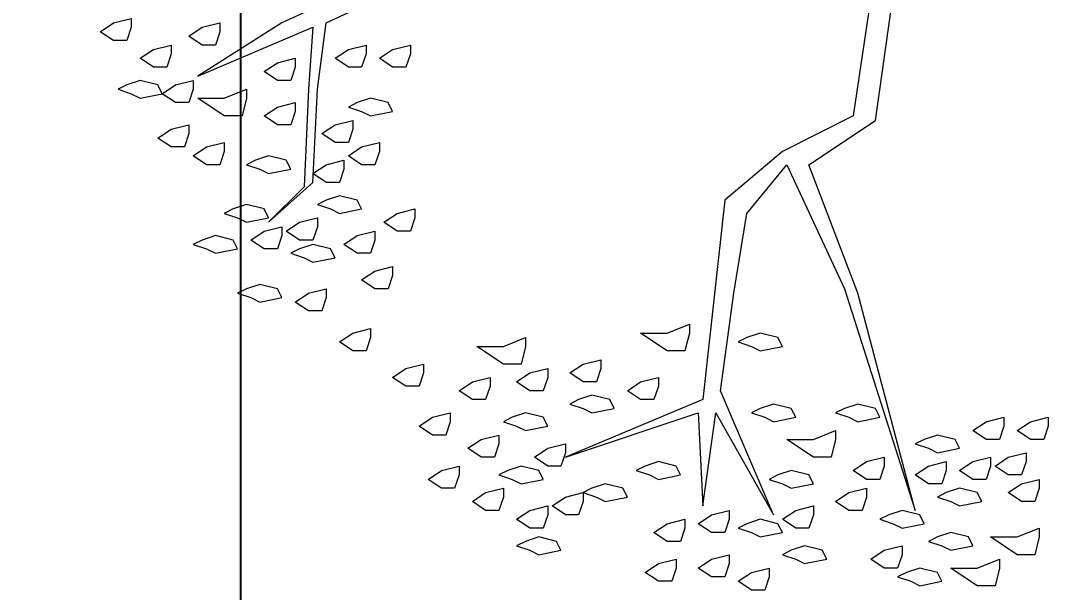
# Model space of a CAD drawing. Header units: millimetres. Extents: x 1389 to 2186, y 2011 to 2343.
# Drawn here: x 1389.6586 to 1389.9348, y 2333.8 to 2333.9532 of the extents above; entities that cross this region are included whole.
import ezdxf

# ---------------------------------------------------------------- set-up
doc = ezdxf.new("R2010")
doc.units = ezdxf.units.MM
doc.layers.add('cotas', color=4, linetype='Continuous')
doc.layers.add('moveis', color=240, linetype='Continuous')
doc.layers.add('Vegetação', color=84, linetype='Continuous', lineweight=15)
doc.styles.get("Standard").update_dxf_attribs({"font": 'arial.ttf'})
doc.dimstyles.new('ISO-25', dxfattribs={"dimscale": 0.2, "dimtxt": 0.6, "dimasz": 0.3, "dimexe": 0.2, "dimexo": 0.3, "dimgap": 0.4, "dimtad": 1, "dimtoh": 1, "dimtxsty": 'Standard', "dimcen": -0.3, "dimadec": 0, "dimazin": 0, "dimtfac": 1, "dimtmove": 1, "dimatfit": 3, "dimfxl": 1, "dimarcsym": 0})

# ---------------------------------------------------------------- blocks, each defined once
blk = doc.blocks.new('vegetal')
at = {"layer": 'Vegetação'}
for p, q in [((2182.88588, 2005.25739), (2182.87994, 2005.217)), ((2182.88588, 2005.21582), (2182.89182, 2005.25739)), ((2182.73858, 2005.24195), (2182.7564, 2005.25026)), ((2182.74215, 2005.24908), (2182.72671, 2005.24195)), ((2182.678, 2005.23957), (2182.68157, 2005.24195)), ((2182.68157, 2005.24195), (2182.68632, 2005.24314)), ((2182.68632, 2005.24314), (2182.68632, 2005.24076)), ((2182.72671, 2005.24195), (2182.70414, 2005.22769)), ((2182.70532, 2005.24076), (2182.71008, 2005.24195)), ((2182.71008, 2005.24195), (2182.71008, 2005.23957)), ((2182.73621, 2005.22413), (2182.73858, 2005.24195)), ((2182.68157, 2005.2372), (2182.678, 2005.23957)), ((2182.68632, 2005.24076), (2182.68513, 2005.2372)), ((2182.70176, 2005.23839), (2182.70532, 2005.24076)), ((2182.70414, 2005.22769), (2182.73502, 2005.24076)), ((2182.71008, 2005.23957), (2182.70889, 2005.23601)), ((2182.73502, 2005.24076), (2182.73383, 2005.22413)), ((2182.68513, 2005.2372), (2182.68157, 2005.2372)), ((2182.69226, 2005.23482), (2182.69701, 2005.23601)), ((2182.69701, 2005.23601), (2182.69701, 2005.23363)), ((2182.70532, 2005.23601), (2182.70176, 2005.23839)), ((2182.70889, 2005.23601), (2182.70532, 2005.23601)), ((2182.74452, 2005.23482), (2182.74928, 2005.23601)), ((2182.74928, 2005.23601), (2182.74928, 2005.23363)), ((2182.7564, 2005.23482), (2182.76115, 2005.23601)), ((2182.76115, 2005.23601), (2182.76115, 2005.23363)), ((2182.68869, 2005.23245), (2182.69226, 2005.23482)), ((2182.69701, 2005.23363), (2182.69582, 2005.23007)), ((2182.74096, 2005.23245), (2182.74452, 2005.23482)), ((2182.74928, 2005.23363), (2182.74809, 2005.23007)), ((2182.75284, 2005.23245), (2182.7564, 2005.23482)), ((2182.76115, 2005.23363), (2182.75997, 2005.23007)), ((2182.69226, 2005.23007), (2182.68869, 2005.23245)), ((2182.72195, 2005.22888), (2182.72552, 2005.23126)), ((2182.72552, 2005.23126), (2182.73027, 2005.23245)), ((2182.73027, 2005.23245), (2182.73027, 2005.23007)), ((2182.74452, 2005.23007), (2182.74096, 2005.23245)), ((2182.7564, 2005.23007), (2182.75284, 2005.23245)), ((2182.69582, 2005.23007), (2182.69226, 2005.23007)), ((2182.72552, 2005.22651), (2182.72195, 2005.22888)), ((2182.73027, 2005.23007), (2182.72908, 2005.22651)), ((2182.74809, 2005.23007), (2182.74452, 2005.23007)), ((2182.75997, 2005.23007), (2182.7564, 2005.23007)), ((2182.68513, 2005.22532), (2182.68275, 2005.22413)), ((2182.68869, 2005.22651), (2182.68513, 2005.22532)), ((2182.69345, 2005.22532), (2182.68869, 2005.22651)), ((2182.69463, 2005.22294), (2182.69345, 2005.22532)), ((2182.69463, 2005.22294), (2182.6982, 2005.22532)), ((2182.6982, 2005.22532), (2182.70295, 2005.22651)), ((2182.70295, 2005.22651), (2182.70295, 2005.22413)), ((2182.72908, 2005.22651), (2182.72552, 2005.22651)), ((2182.68275, 2005.22413), (2182.68632, 2005.22294)), ((2182.68632, 2005.22294), (2182.68869, 2005.22176)), ((2182.68869, 2005.22176), (2182.69463, 2005.22294)), ((2182.6982, 2005.22057), (2182.69463, 2005.22294)), ((2182.70295, 2005.22413), (2182.70176, 2005.22057)), ((2182.71126, 2005.22176), (2182.7172, 2005.22413)), ((2182.7172, 2005.22413), (2182.7172, 2005.22176)), ((2182.73383, 2005.22413), (2182.73265, 2005.198)), ((2182.73502, 2005.19919), (2182.73621, 2005.22413)), ((2182.70176, 2005.22057), (2182.6982, 2005.22057)), ((2182.71126, 2005.217), (2182.70414, 2005.22176)), ((2182.70414, 2005.22176), (2182.71126, 2005.22176)), ((2182.7172, 2005.22176), (2182.71602, 2005.217)), ((2182.72195, 2005.217), (2182.72552, 2005.21938)), ((2182.72552, 2005.21938), (2182.73027, 2005.22057)), ((2182.73027, 2005.22057), (2182.73027, 2005.21819)), ((2182.7469, 2005.22057), (2182.74452, 2005.21938)), ((2182.74452, 2005.21938), (2182.74809, 2005.21819)), ((2182.75046, 2005.22176), (2182.7469, 2005.22057)), ((2182.75521, 2005.22057), (2182.75046, 2005.22176)), ((2182.7564, 2005.21819), (2182.75521, 2005.22057)), ((2182.71602, 2005.217), (2182.71126, 2005.217)), ((2182.72552, 2005.21463), (2182.72195, 2005.217)), ((2182.73027, 2005.21819), (2182.72908, 2005.21463)), ((2182.74809, 2005.21819), (2182.75046, 2005.217)), ((2182.75046, 2005.217), (2182.7564, 2005.21819)), ((2182.87994, 2005.217), (2182.86094, 2005.2075)), ((2182.69701, 2005.21344), (2182.70176, 2005.21463)), ((2182.70176, 2005.21463), (2182.70176, 2005.21225)), ((2182.72908, 2005.21463), (2182.72552, 2005.21463)), ((2182.7374, 2005.21225), (2182.74096, 2005.21463)), ((2182.74096, 2005.21463), (2182.74571, 2005.21582)), ((2182.74571, 2005.21582), (2182.74571, 2005.21344)), ((2182.86806, 2005.20394), (2182.88588, 2005.21582)), ((2182.69345, 2005.21106), (2182.69701, 2005.21344)), ((2182.69701, 2005.20869), (2182.69345, 2005.21106)), ((2182.70176, 2005.21225), (2182.70057, 2005.20869)), ((2182.74096, 2005.20988), (2182.7374, 2005.21225)), ((2182.74571, 2005.21344), (2182.74452, 2005.20988)), ((2182.70057, 2005.20869), (2182.69701, 2005.20869)), ((2182.70295, 2005.20631), (2182.70651, 2005.20869)), ((2182.70651, 2005.20869), (2182.71126, 2005.20988)), ((2182.71126, 2005.20988), (2182.71126, 2005.2075)), ((2182.74452, 2005.20988), (2182.74096, 2005.20988)), ((2182.74452, 2005.20631), (2182.74809, 2005.20869)), ((2182.74809, 2005.20869), (2182.75284, 2005.20988)), ((2182.75284, 2005.20988), (2182.75284, 2005.2075)), ((2182.70651, 2005.20394), (2182.70295, 2005.20631)), ((2182.71126, 2005.2075), (2182.71008, 2005.20394)), ((2182.72314, 2005.20631), (2182.71958, 2005.20513)), ((2182.72789, 2005.20513), (2182.72314, 2005.20631)), ((2182.74809, 2005.20394), (2182.74452, 2005.20631)), ((2182.75284, 2005.2075), (2182.75165, 2005.20394)), ((2182.86094, 2005.2075), (2182.84549, 2005.19443)), ((2182.71008, 2005.20394), (2182.70651, 2005.20394)), ((2182.71958, 2005.20513), (2182.7172, 2005.20394)), ((2182.7172, 2005.20394), (2182.72077, 2005.20275)), ((2182.72077, 2005.20275), (2182.72314, 2005.20156)), ((2182.72314, 2005.20156), (2182.72908, 2005.20275)), ((2182.72908, 2005.20275), (2182.72789, 2005.20513)), ((2182.73502, 2005.20156), (2182.73858, 2005.20394)), ((2182.73858, 2005.20394), (2182.74334, 2005.20513)), ((2182.74334, 2005.20275), (2182.74215, 2005.19919)), ((2182.74334, 2005.20513), (2182.74334, 2005.20275)), ((2182.75165, 2005.20394), (2182.74809, 2005.20394)), ((2182.85143, 2005.19087), (2182.86212, 2005.20394)), ((2182.86212, 2005.20394), (2182.87757, 2005.17068)), ((2182.88113, 2005.16949), (2182.86806, 2005.20394)), ((2182.73858, 2005.19919), (2182.73502, 2005.20156)), ((2182.72314, 2005.1885), (2182.73502, 2005.19919)), ((2182.73265, 2005.198), (2182.72314, 2005.1885)), ((2182.74215, 2005.19919), (2182.73858, 2005.19919)), ((2182.74215, 2005.19562), (2182.73858, 2005.19443)), ((2182.7469, 2005.19443), (2182.74215, 2005.19562)), ((2182.71364, 2005.19206), (2182.71126, 2005.19087)), ((2182.7172, 2005.19325), (2182.71364, 2005.19206)), ((2182.72195, 2005.19206), (2182.7172, 2005.19325)), ((2182.72314, 2005.18968), (2182.72195, 2005.19206)), ((2182.73858, 2005.19443), (2182.73621, 2005.19325)), ((2182.73621, 2005.19325), (2182.73977, 2005.19206)), ((2182.73977, 2005.19206), (2182.74215, 2005.19087)), ((2182.74215, 2005.19087), (2182.74809, 2005.19206)), ((2182.74809, 2005.19206), (2182.7469, 2005.19443)), ((2182.75759, 2005.19087), (2182.76234, 2005.19206)), ((2182.76234, 2005.19206), (2182.76234, 2005.18968)), ((2182.84549, 2005.19443), (2182.83955, 2005.14098)), ((2182.71126, 2005.19087), (2182.71483, 2005.18968)), ((2182.71483, 2005.18968), (2182.7172, 2005.1885)), ((2182.7172, 2005.1885), (2182.72314, 2005.18968)), ((2182.73146, 2005.1885), (2182.73621, 2005.18968)), ((2182.73621, 2005.18968), (2182.73621, 2005.18731)), ((2182.75403, 2005.1885), (2182.75759, 2005.19087)), ((2182.76234, 2005.18968), (2182.76115, 2005.18612)), ((2182.84787, 2005.16949), (2182.85143, 2005.19087)), ((2182.72195, 2005.18612), (2182.72671, 2005.18731)), ((2182.72671, 2005.18731), (2182.72671, 2005.18493)), ((2182.72789, 2005.18612), (2182.73146, 2005.1885)), ((2182.73621, 2005.18731), (2182.73502, 2005.18374)), ((2182.75759, 2005.18612), (2182.75403, 2005.1885)), ((2182.70532, 2005.18374), (2182.70295, 2005.18256)), ((2182.70889, 2005.18493), (2182.70532, 2005.18374)), ((2182.71364, 2005.18374), (2182.70889, 2005.18493)), ((2182.71483, 2005.18137), (2182.71364, 2005.18374)), ((2182.71839, 2005.18374), (2182.72195, 2005.18612)), ((2182.72195, 2005.18137), (2182.71839, 2005.18374)), ((2182.72671, 2005.18493), (2182.72552, 2005.18137)), ((2182.73146, 2005.18374), (2182.72789, 2005.18612)), ((2182.73502, 2005.18374), (2182.73146, 2005.18374)), ((2182.74334, 2005.18256), (2182.7469, 2005.18493)), ((2182.7469, 2005.18493), (2182.75165, 2005.18612)), ((2182.75165, 2005.18374), (2182.75046, 2005.18018)), ((2182.75165, 2005.18612), (2182.75165, 2005.18374)), ((2182.76115, 2005.18612), (2182.75759, 2005.18612)), ((2182.70295, 2005.18256), (2182.70651, 2005.18137)), ((2182.70651, 2005.18137), (2182.70889, 2005.18018)), ((2182.70889, 2005.18018), (2182.71483, 2005.18137)), ((2182.72552, 2005.18137), (2182.72195, 2005.18137)), ((2182.73146, 2005.18137), (2182.72908, 2005.18018)), ((2182.73502, 2005.18256), (2182.73146, 2005.18137)), ((2182.73977, 2005.18137), (2182.73502, 2005.18256)), ((2182.74096, 2005.17899), (2182.73977, 2005.18137)), ((2182.7469, 2005.18018), (2182.74334, 2005.18256)), ((2182.72908, 2005.18018), (2182.73265, 2005.17899)), ((2182.73265, 2005.17899), (2182.73502, 2005.17781)), ((2182.73502, 2005.17781), (2182.74096, 2005.17899)), ((2182.75046, 2005.18018), (2182.7469, 2005.18018)), ((2182.74809, 2005.17305), (2182.75165, 2005.17543)), ((2182.75165, 2005.17543), (2182.7564, 2005.17662)), ((2182.7564, 2005.17662), (2182.7564, 2005.17424)), ((2182.75165, 2005.17068), (2182.74809, 2005.17305)), ((2182.7564, 2005.17424), (2182.75521, 2005.17068)), ((2182.7172, 2005.17068), (2182.71483, 2005.16949)), ((2182.72077, 2005.17187), (2182.7172, 2005.17068)), ((2182.72552, 2005.17068), (2182.72077, 2005.17187)), ((2182.72671, 2005.1683), (2182.72552, 2005.17068)), ((2182.73383, 2005.16949), (2182.73858, 2005.17068)), ((2182.73858, 2005.17068), (2182.73858, 2005.1683)), ((2182.75521, 2005.17068), (2182.75165, 2005.17068)), ((2182.87757, 2005.17068), (2182.89657, 2005.11129)), ((2182.71483, 2005.16949), (2182.71839, 2005.1683)), ((2182.71839, 2005.1683), (2182.72077, 2005.16711)), ((2182.72077, 2005.16711), (2182.72671, 2005.1683)), ((2182.73027, 2005.16711), (2182.73383, 2005.16949)), ((2182.73383, 2005.16474), (2182.73027, 2005.16711)), ((2182.73858, 2005.1683), (2182.7374, 2005.16474)), ((2182.84431, 2005.14336), (2182.84787, 2005.16949)), ((2182.89657, 2005.11129), (2182.88113, 2005.16949)), ((2182.7374, 2005.16474), (2182.73383, 2005.16474)), ((2182.74215, 2005.15642), (2182.74571, 2005.1588)), ((2182.74571, 2005.1588), (2182.75046, 2005.15999)), ((2182.75046, 2005.15999), (2182.75046, 2005.15761)), ((2182.82292, 2005.1588), (2182.83005, 2005.1588)), ((2182.83005, 2005.15405), (2182.82292, 2005.1588)), ((2182.83005, 2005.1588), (2182.83599, 2005.16118)), ((2182.83599, 2005.1588), (2182.8348, 2005.15405)), ((2182.83599, 2005.16118), (2182.83599, 2005.1588)), ((2182.855, 2005.1588), (2182.85143, 2005.15761)), ((2182.85975, 2005.15761), (2182.855, 2005.1588)), ((2182.74571, 2005.15405), (2182.74215, 2005.15642)), ((2182.75046, 2005.15761), (2182.74928, 2005.15405)), ((2182.7861, 2005.15524), (2182.79204, 2005.15761)), ((2182.79204, 2005.15761), (2182.79204, 2005.15524)), ((2182.85143, 2005.15761), (2182.84906, 2005.15642)), ((2182.84906, 2005.15642), (2182.85262, 2005.15524)), ((2182.86094, 2005.15524), (2182.85975, 2005.15761)), ((2182.74928, 2005.15405), (2182.74571, 2005.15405)), ((2182.77897, 2005.15524), (2182.7861, 2005.15524)), ((2182.7861, 2005.15048), (2182.77897, 2005.15524)), ((2182.79204, 2005.15524), (2182.79085, 2005.15048)), ((2182.8348, 2005.15405), (2182.83005, 2005.15405)), ((2182.85262, 2005.15524), (2182.855, 2005.15405)), ((2182.855, 2005.15405), (2182.86094, 2005.15524)), ((2182.75997, 2005.1493), (2182.76472, 2005.15048)), ((2182.76472, 2005.15048), (2182.76472, 2005.14811)), ((2182.79085, 2005.15048), (2182.7861, 2005.15048)), ((2182.80392, 2005.14811), (2182.80748, 2005.15048)), ((2182.80748, 2005.15048), (2182.81223, 2005.15167)), ((2182.81223, 2005.15167), (2182.81223, 2005.1493)), ((2182.7564, 2005.14692), (2182.75997, 2005.1493)), ((2182.76472, 2005.14811), (2182.76353, 2005.14455)), ((2182.78966, 2005.14573), (2182.79323, 2005.14811)), ((2182.79323, 2005.14811), (2182.79798, 2005.1493)), ((2182.79798, 2005.1493), (2182.79798, 2005.14692)), ((2182.80748, 2005.14573), (2182.80392, 2005.14811)), ((2182.81223, 2005.1493), (2182.81105, 2005.14573)), ((2182.75997, 2005.14455), (2182.7564, 2005.14692)), ((2182.77422, 2005.14336), (2182.77778, 2005.14573)), ((2182.77778, 2005.14573), (2182.78254, 2005.14692)), ((2182.78254, 2005.14692), (2182.78254, 2005.14455)), ((2182.79323, 2005.14336), (2182.78966, 2005.14573)), ((2182.79798, 2005.14692), (2182.79679, 2005.14336)), ((2182.81105, 2005.14573), (2182.80748, 2005.14573)), ((2182.81936, 2005.14336), (2182.82292, 2005.14573)), ((2182.82292, 2005.14573), (2182.82768, 2005.14692)), ((2182.82768, 2005.14692), (2182.82768, 2005.14455)), ((2182.76353, 2005.14455), (2182.75997, 2005.14455)), ((2182.77778, 2005.14098), (2182.77422, 2005.14336)), ((2182.78254, 2005.14455), (2182.78135, 2005.14098)), ((2182.79679, 2005.14336), (2182.79323, 2005.14336)), ((2182.80986, 2005.14217), (2182.80629, 2005.14098)), ((2182.81461, 2005.14098), (2182.80986, 2005.14217)), ((2182.82292, 2005.14098), (2182.81936, 2005.14336)), ((2182.82768, 2005.14455), (2182.82649, 2005.14098)), ((2182.85856, 2005.1101), (2182.84431, 2005.14336)), ((2182.78135, 2005.14098), (2182.77778, 2005.14098)), ((2182.83955, 2005.14098), (2182.80273, 2005.12554)), ((2182.80629, 2005.14098), (2182.80392, 2005.13979)), ((2182.80392, 2005.13979), (2182.80748, 2005.13861)), ((2182.8158, 2005.13861), (2182.81461, 2005.14098)), ((2182.82649, 2005.14098), (2182.82292, 2005.14098)), ((2182.85856, 2005.13979), (2182.855, 2005.13861)), ((2182.86331, 2005.13861), (2182.85856, 2005.13979)), ((2182.88113, 2005.13979), (2182.87757, 2005.13861)), ((2182.88588, 2005.13861), (2182.88113, 2005.13979)), ((2182.76709, 2005.13623), (2182.77185, 2005.13742)), ((2182.77185, 2005.13742), (2182.77185, 2005.13504)), ((2182.79204, 2005.13742), (2182.78848, 2005.13623)), ((2182.79679, 2005.13623), (2182.79204, 2005.13742)), ((2182.80273, 2005.12554), (2182.83837, 2005.13742)), ((2182.80748, 2005.13861), (2182.80986, 2005.13742)), ((2182.80986, 2005.13742), (2182.8158, 2005.13861)), ((2182.83837, 2005.13742), (2182.83955, 2005.11247)), ((2182.83955, 2005.11247), (2182.84312, 2005.13742)), ((2182.84312, 2005.13742), (2182.85856, 2005.1101)), ((2182.855, 2005.13861), (2182.85262, 2005.13742)), ((2182.85262, 2005.13742), (2182.85618, 2005.13623)), ((2182.8645, 2005.13623), (2182.86331, 2005.13861)), ((2182.87757, 2005.13861), (2182.87519, 2005.13742)), ((2182.87519, 2005.13742), (2182.87875, 2005.13623)), ((2182.88707, 2005.13623), (2182.88588, 2005.13861)), ((2182.76353, 2005.13385), (2182.76709, 2005.13623)), ((2182.76709, 2005.13148), (2182.76353, 2005.13385)), ((2182.77185, 2005.13504), (2182.77066, 2005.13148)), ((2182.78848, 2005.13623), (2182.7861, 2005.13504)), ((2182.7861, 2005.13504), (2182.78966, 2005.13385)), ((2182.78966, 2005.13385), (2182.79204, 2005.13267)), ((2182.79204, 2005.13267), (2182.79798, 2005.13385)), ((2182.79798, 2005.13385), (2182.79679, 2005.13623)), ((2182.85618, 2005.13623), (2182.85856, 2005.13504)), ((2182.85856, 2005.13504), (2182.8645, 2005.13623)), ((2182.87875, 2005.13623), (2182.88113, 2005.13504)), ((2182.88113, 2005.13504), (2182.88707, 2005.13623)), ((2182.91201, 2005.13267), (2182.91558, 2005.13504)), ((2182.91558, 2005.13504), (2182.92033, 2005.13623)), ((2182.92033, 2005.13385), (2182.91914, 2005.13029)), ((2182.92033, 2005.13623), (2182.92033, 2005.13385)), ((2182.92389, 2005.13267), (2182.92746, 2005.13504)), ((2182.92746, 2005.13504), (2182.93221, 2005.13623)), ((2182.93221, 2005.13385), (2182.93102, 2005.13029)), ((2182.93221, 2005.13623), (2182.93221, 2005.13385)), ((2182.77066, 2005.13148), (2182.76709, 2005.13148)), ((2182.78016, 2005.13029), (2182.78491, 2005.13148)), ((2182.78491, 2005.13148), (2182.78491, 2005.1291)), ((2182.86925, 2005.13029), (2182.87519, 2005.13267)), ((2182.87519, 2005.13267), (2182.87519, 2005.13029)), ((2182.90251, 2005.13148), (2182.89895, 2005.13029)), ((2182.90726, 2005.13029), (2182.90251, 2005.13148)), ((2182.91558, 2005.13029), (2182.91201, 2005.13267)), ((2182.92746, 2005.13029), (2182.92389, 2005.13267)), ((2182.7766, 2005.12792), (2182.78016, 2005.13029)), ((2182.78491, 2005.1291), (2182.78372, 2005.12554)), ((2182.79798, 2005.12792), (2182.80273, 2005.1291)), ((2182.80273, 2005.1291), (2182.80273, 2005.12673)), ((2182.86212, 2005.13029), (2182.86925, 2005.13029)), ((2182.86925, 2005.12554), (2182.86212, 2005.13029)), ((2182.87519, 2005.13029), (2182.874, 2005.12554)), ((2182.89895, 2005.13029), (2182.89657, 2005.1291)), ((2182.89657, 2005.1291), (2182.90014, 2005.12792)), ((2182.90845, 2005.12792), (2182.90726, 2005.13029)), ((2182.91914, 2005.13029), (2182.91558, 2005.13029)), ((2182.93102, 2005.13029), (2182.92746, 2005.13029)), ((2182.78016, 2005.12554), (2182.7766, 2005.12792)), ((2182.78372, 2005.12554), (2182.78016, 2005.12554)), ((2182.79441, 2005.12554), (2182.79798, 2005.12792)), ((2182.79798, 2005.12316), (2182.79441, 2005.12554)), ((2182.80273, 2005.12673), (2182.80154, 2005.12316)), ((2182.874, 2005.12554), (2182.86925, 2005.12554)), ((2182.88351, 2005.12435), (2182.88826, 2005.12554)), ((2182.88826, 2005.12554), (2182.88826, 2005.12316)), ((2182.90014, 2005.12792), (2182.90251, 2005.12673)), ((2182.90251, 2005.12673), (2182.90845, 2005.12792)), ((2182.91201, 2005.12435), (2182.91677, 2005.12554)), ((2182.91677, 2005.12554), (2182.91677, 2005.12316)), ((2182.91795, 2005.12316), (2182.92152, 2005.12554)), ((2182.92152, 2005.12554), (2182.92627, 2005.12673)), ((2182.92627, 2005.12673), (2182.92627, 2005.12435)), ((2182.76947, 2005.12198), (2182.77422, 2005.12316)), ((2182.77422, 2005.12316), (2182.77422, 2005.12079)), ((2182.79085, 2005.12316), (2182.78729, 2005.12198)), ((2182.7956, 2005.12198), (2182.79085, 2005.12316)), ((2182.80154, 2005.12316), (2182.79798, 2005.12316)), ((2182.82411, 2005.12316), (2182.82174, 2005.12198)), ((2182.82768, 2005.12435), (2182.82411, 2005.12316)), ((2182.83243, 2005.12316), (2182.82768, 2005.12435)), ((2182.83361, 2005.12079), (2182.83243, 2005.12316)), ((2182.87994, 2005.12198), (2182.88351, 2005.12435)), ((2182.88826, 2005.12316), (2182.88707, 2005.1196)), ((2182.89657, 2005.12079), (2182.90014, 2005.12316)), ((2182.90014, 2005.12316), (2182.90489, 2005.12435)), ((2182.90489, 2005.12435), (2182.90489, 2005.12198)), ((2182.90845, 2005.12198), (2182.91201, 2005.12435)), ((2182.91677, 2005.12316), (2182.91558, 2005.1196)), ((2182.92152, 2005.12079), (2182.91795, 2005.12316)), ((2182.92627, 2005.12435), (2182.92508, 2005.12079)), ((2182.76591, 2005.1196), (2182.76947, 2005.12198)), ((2182.77422, 2005.12079), (2182.77303, 2005.11722)), ((2182.78729, 2005.12198), (2182.78491, 2005.12079)), ((2182.78491, 2005.12079), (2182.78848, 2005.1196)), ((2182.79679, 2005.1196), (2182.7956, 2005.12198)), ((2182.82174, 2005.12198), (2182.8253, 2005.12079)), ((2182.8253, 2005.12079), (2182.82768, 2005.1196)), ((2182.82768, 2005.1196), (2182.83361, 2005.12079)), ((2182.85975, 2005.12079), (2182.85737, 2005.1196)), ((2182.86331, 2005.12198), (2182.85975, 2005.12079)), ((2182.86806, 2005.12079), (2182.86331, 2005.12198)), ((2182.86925, 2005.11841), (2182.86806, 2005.12079)), ((2182.88351, 2005.1196), (2182.87994, 2005.12198)), ((2182.90014, 2005.11841), (2182.89657, 2005.12079)), ((2182.90489, 2005.12198), (2182.9037, 2005.11841)), ((2182.91201, 2005.1196), (2182.90845, 2005.12198)), ((2182.92508, 2005.12079), (2182.92152, 2005.12079)), ((2182.76947, 2005.11722), (2182.76591, 2005.1196)), ((2182.77303, 2005.11722), (2182.76947, 2005.11722)), ((2182.78135, 2005.11604), (2182.7861, 2005.11722)), ((2182.7861, 2005.11722), (2182.7861, 2005.11485)), ((2182.78848, 2005.1196), (2182.79085, 2005.11841)), ((2182.79085, 2005.11841), (2182.79679, 2005.1196)), ((2182.80986, 2005.11722), (2182.80748, 2005.11604)), ((2182.81342, 2005.11841), (2182.80986, 2005.11722)), ((2182.81817, 2005.11722), (2182.81342, 2005.11841)), ((2182.81936, 2005.11485), (2182.81817, 2005.11722)), ((2182.85737, 2005.1196), (2182.86094, 2005.11841)), ((2182.86094, 2005.11841), (2182.86331, 2005.11722)), ((2182.86331, 2005.11722), (2182.86925, 2005.11841)), ((2182.87875, 2005.11604), (2182.88351, 2005.11722)), ((2182.88707, 2005.1196), (2182.88351, 2005.1196)), ((2182.88351, 2005.11722), (2182.88351, 2005.11485)), ((2182.9037, 2005.11841), (2182.90014, 2005.11841)), ((2182.90845, 2005.11722), (2182.90489, 2005.11604)), ((2182.9132, 2005.11604), (2182.90845, 2005.11722)), ((2182.91558, 2005.1196), (2182.91201, 2005.1196)), ((2182.92152, 2005.11604), (2182.92508, 2005.11841)), ((2182.92508, 2005.11841), (2182.92983, 2005.1196)), ((2182.92983, 2005.11722), (2182.92864, 2005.11366)), ((2182.92983, 2005.1196), (2182.92983, 2005.11722)), ((2182.77778, 2005.11366), (2182.78135, 2005.11604)), ((2182.7861, 2005.11485), (2182.78491, 2005.11129)), ((2182.79917, 2005.11247), (2182.80273, 2005.11485)), ((2182.80273, 2005.11485), (2182.80748, 2005.11604)), ((2182.80748, 2005.11604), (2182.81105, 2005.11485)), ((2182.80748, 2005.11604), (2182.80748, 2005.11366)), ((2182.81105, 2005.11485), (2182.81342, 2005.11366)), ((2182.81342, 2005.11366), (2182.81936, 2005.11485)), ((2182.87519, 2005.11366), (2182.87875, 2005.11604)), ((2182.88351, 2005.11485), (2182.88232, 2005.11129)), ((2182.90489, 2005.11604), (2182.90251, 2005.11485)), ((2182.90251, 2005.11485), (2182.90608, 2005.11366)), ((2182.91439, 2005.11366), (2182.9132, 2005.11604)), ((2182.92508, 2005.11366), (2182.92152, 2005.11604)), ((2182.78135, 2005.11129), (2182.77778, 2005.11366)), ((2182.79323, 2005.11129), (2182.79798, 2005.11247)), ((2182.79798, 2005.11247), (2182.79798, 2005.1101)), ((2182.80273, 2005.1101), (2182.79917, 2005.11247)), ((2182.80748, 2005.11366), (2182.80629, 2005.1101)), ((2182.8645, 2005.11129), (2182.86925, 2005.11247)), ((2182.86925, 2005.11247), (2182.86925, 2005.1101)), ((2182.87875, 2005.11129), (2182.87519, 2005.11366)), ((2182.90608, 2005.11366), (2182.90845, 2005.11247)), ((2182.90845, 2005.11247), (2182.91439, 2005.11366)), ((2182.92864, 2005.11366), (2182.92508, 2005.11366)), ((2182.78491, 2005.11129), (2182.78135, 2005.11129)), ((2182.78966, 2005.10891), (2182.79323, 2005.11129)), ((2182.79323, 2005.10653), (2182.78966, 2005.10891)), ((2182.79798, 2005.1101), (2182.79679, 2005.10653)), ((2182.80629, 2005.1101), (2182.80273, 2005.1101)), ((2182.83005, 2005.10772), (2182.8348, 2005.10891)), ((2182.8348, 2005.10891), (2182.8348, 2005.10653)), ((2182.83837, 2005.10772), (2182.84193, 2005.1101)), ((2182.84193, 2005.1101), (2182.84668, 2005.11129)), ((2182.84668, 2005.10891), (2182.84549, 2005.10535)), ((2182.84668, 2005.11129), (2182.84668, 2005.10891)), ((2182.855, 2005.10891), (2182.85143, 2005.10772)), ((2182.85975, 2005.10772), (2182.855, 2005.10891)), ((2182.86094, 2005.10891), (2182.8645, 2005.11129)), ((2182.8645, 2005.10653), (2182.86094, 2005.10891)), ((2182.86925, 2005.1101), (2182.86806, 2005.10653)), ((2182.88232, 2005.11129), (2182.87875, 2005.11129)), ((2182.88944, 2005.1101), (2182.88707, 2005.10891)), ((2182.88707, 2005.10891), (2182.89063, 2005.10772)), ((2182.89301, 2005.11129), (2182.88944, 2005.1101)), ((2182.89776, 2005.1101), (2182.89301, 2005.11129)), ((2182.89895, 2005.10772), (2182.89776, 2005.1101)), ((2182.79679, 2005.10653), (2182.79323, 2005.10653)), ((2182.82649, 2005.10535), (2182.83005, 2005.10772)), ((2182.8348, 2005.10653), (2182.83361, 2005.10297)), ((2182.84193, 2005.10535), (2182.83837, 2005.10772)), ((2182.85143, 2005.10772), (2182.84906, 2005.10653)), ((2182.84906, 2005.10653), (2182.85262, 2005.10535)), ((2182.86094, 2005.10535), (2182.85975, 2005.10772)), ((2182.86806, 2005.10653), (2182.8645, 2005.10653)), ((2182.89063, 2005.10772), (2182.89301, 2005.10653)), ((2182.89301, 2005.10653), (2182.89895, 2005.10772)), ((2182.92389, 2005.10416), (2182.92983, 2005.10653)), ((2182.92983, 2005.10653), (2182.92983, 2005.10416)), ((2182.7956, 2005.10416), (2182.79204, 2005.10297)), ((2182.80035, 2005.10297), (2182.7956, 2005.10416)), ((2182.83005, 2005.10297), (2182.82649, 2005.10535)), ((2182.84549, 2005.10535), (2182.84193, 2005.10535)), ((2182.85262, 2005.10535), (2182.855, 2005.10416)), ((2182.855, 2005.10416), (2182.86094, 2005.10535)), ((2182.90251, 2005.10416), (2182.90014, 2005.10297)), ((2182.90608, 2005.10535), (2182.90251, 2005.10416)), ((2182.91083, 2005.10416), (2182.90608, 2005.10535)), ((2182.91201, 2005.10178), (2182.91083, 2005.10416)), ((2182.91677, 2005.10416), (2182.92389, 2005.10416)), ((2182.92389, 2005.09941), (2182.91677, 2005.10416)), ((2182.92983, 2005.10416), (2182.92864, 2005.09941)), ((2182.79204, 2005.10297), (2182.78966, 2005.10178)), ((2182.78966, 2005.10178), (2182.79323, 2005.10059)), ((2182.79323, 2005.10059), (2182.7956, 2005.09941)), ((2182.7956, 2005.09941), (2182.80154, 2005.10059)), ((2182.80154, 2005.10059), (2182.80035, 2005.10297)), ((2182.83361, 2005.10297), (2182.83005, 2005.10297)), ((2182.86331, 2005.10059), (2182.86094, 2005.09941)), ((2182.86688, 2005.10178), (2182.86331, 2005.10059)), ((2182.87163, 2005.10059), (2182.86688, 2005.10178)), ((2182.87281, 2005.09822), (2182.87163, 2005.10059)), ((2182.88469, 2005.09822), (2182.88826, 2005.10059)), ((2182.88826, 2005.10059), (2182.89301, 2005.10178)), ((2182.89301, 2005.10178), (2182.89301, 2005.09941)), ((2182.90014, 2005.10297), (2182.9037, 2005.10178)), ((2182.9037, 2005.10178), (2182.90608, 2005.10059)), ((2182.90608, 2005.10059), (2182.91201, 2005.10178)), ((2182.82768, 2005.09703), (2182.83243, 2005.09822)), ((2182.83243, 2005.09822), (2182.83243, 2005.09584)), ((2182.83837, 2005.09584), (2182.84193, 2005.09822)), ((2182.84193, 2005.09822), (2182.84668, 2005.09941)), ((2182.84668, 2005.09941), (2182.84668, 2005.09703)), ((2182.86094, 2005.09941), (2182.8645, 2005.09822)), ((2182.8645, 2005.09822), (2182.86688, 2005.09703)), ((2182.86688, 2005.09703), (2182.87281, 2005.09822)), ((2182.88826, 2005.09584), (2182.88469, 2005.09822)), ((2182.89301, 2005.09941), (2182.89182, 2005.09584)), ((2182.9132, 2005.09584), (2182.91914, 2005.09822)), ((2182.91914, 2005.09822), (2182.91914, 2005.09584)), ((2182.92864, 2005.09941), (2182.92389, 2005.09941)), ((2182.82411, 2005.09466), (2182.82768, 2005.09703)), ((2182.83243, 2005.09584), (2182.83124, 2005.09228)), ((2182.84193, 2005.09347), (2182.83837, 2005.09584)), ((2182.84668, 2005.09703), (2182.84549, 2005.09347)), ((2182.85262, 2005.09466), (2182.85737, 2005.09584)), ((2182.85737, 2005.09584), (2182.85737, 2005.09347)), ((2182.89182, 2005.09584), (2182.88826, 2005.09584)), ((2182.89776, 2005.09584), (2182.8942, 2005.09466)), ((2182.90251, 2005.09466), (2182.89776, 2005.09584)), ((2182.90608, 2005.09584), (2182.9132, 2005.09584)), ((2182.9132, 2005.09109), (2182.90608, 2005.09584)), ((2182.91914, 2005.09584), (2182.91795, 2005.09109)), ((2182.82768, 2005.09228), (2182.82411, 2005.09466)), ((2182.83124, 2005.09228), (2182.82768, 2005.09228)), ((2182.84549, 2005.09347), (2182.84193, 2005.09347)), ((2182.84906, 2005.09228), (2182.85262, 2005.09466)), ((2182.85262, 2005.0899), (2182.84906, 2005.09228)), ((2182.85737, 2005.09347), (2182.85618, 2005.0899)), ((2182.8942, 2005.09466), (2182.89182, 2005.09347)), ((2182.89182, 2005.09347), (2182.89538, 2005.09228)), ((2182.89538, 2005.09228), (2182.89776, 2005.09109)), ((2182.89776, 2005.09109), (2182.9037, 2005.09228)), ((2182.9037, 2005.09228), (2182.90251, 2005.09466)), ((2182.85618, 2005.0899), (2182.85262, 2005.0899)), ((2182.91795, 2005.09109), (2182.9132, 2005.09109))]:
    blk.add_line(p, q, dxfattribs=at)
blk = doc.blocks.new('*D30')
at = {"layer": 'cotas', "color": 0, "lineweight": -2, "transparency": 16777216}
for p, q in [((1389.65144, 2334.23723), (1389.21224, 2334.23723)), ((1389.25224, 2334.17723), (1389.25224, 2333.48803)), ((1389.65144, 2333.42803), (1389.21224, 2333.42803))]:
    blk.add_line(p, q, dxfattribs=at)
at = {"layer": 'cotas', "color": 0, "transparency": 16777216}
for points in [[(1389.24224, 2334.17723), (1389.26224, 2334.17723), (1389.25224, 2334.23723)], [(1389.24224, 2333.48803), (1389.26224, 2333.48803), (1389.25224, 2333.42803)]]:
    blk.add_solid(points, dxfattribs=at)
at = {"layer": 'Defpoints', "color": 0, "transparency": 16777216}
for p in [(1389.71144, 2334.23723), (1389.25224, 2333.42803), (1389.71144, 2333.42803)]:
    blk.add_point(p, dxfattribs=at)
at = {"layer": 'cotas', "color": 0, "transparency": 16777216, "insert": (1389.10013, 2333.83263), "char_height": 0.12, "attachment_point": 5, "rotation": 90}
blk.add_mtext('0,81', dxfattribs=at)
blk = doc.blocks.new('*D32')
at = {"layer": 'cotas', "color": 0, "lineweight": -2, "transparency": 16777216}
for p, q in [((1389.71757, 2334.17723), (1389.71757, 2332.95367)), ((1392.38144, 2334.14723), (1392.38144, 2332.95367)), ((1389.77757, 2332.99367), (1392.32144, 2332.99367))]:
    blk.add_line(p, q, dxfattribs=at)
at = {"layer": 'cotas', "color": 0, "transparency": 16777216}
for points in [[(1389.77757, 2333.00367), (1389.77757, 2332.98367), (1389.71757, 2332.99367)], [(1392.32144, 2333.00367), (1392.32144, 2332.98367), (1392.38144, 2332.99367)]]:
    blk.add_solid(points, dxfattribs=at)
at = {"layer": 'Defpoints', "color": 0, "transparency": 16777216}
for p in [(1389.71757, 2334.23723), (1392.38144, 2334.20723), (1392.38144, 2332.99367)]:
    blk.add_point(p, dxfattribs=at)
at = {"layer": 'cotas', "color": 0, "transparency": 16777216, "insert": (1391.0495, 2333.14578), "char_height": 0.12, "attachment_point": 5}
blk.add_mtext('2,66', dxfattribs=at)

msp = doc.modelspace()

# ---------------------------------------------------------------- block references
at = {"layer": 'moveis'}
msp.add_blockref('vegetal', (-792.99805, 328.71064), dxfattribs=at)

# ---------------------------------------------------------------- dimensions: what is measured, and where the dimension line sits
at = {"layer": 'cotas'}
dim = msp.add_linear_dim(base=(1389.25224, 2333.42803), p1=(1389.71144, 2334.23723), p2=(1389.71144, 2333.42803), angle=90, dimstyle='ISO-25', dxfattribs=at)
dim.commit()
dim.dimension.update_dxf_attribs({"geometry": '*D30', "text_midpoint": (1389.10013, 2333.83263)})
dim = msp.add_linear_dim(base=(1392.38144, 2332.99367), p1=(1389.71757, 2334.23723), p2=(1392.38144, 2334.20723), dimstyle='ISO-25', dxfattribs=at)
dim.commit()
dim.dimension.update_dxf_attribs({"geometry": '*D32', "text_midpoint": (1391.0495, 2333.14578)})

doc.saveas('drawing.dxf')
